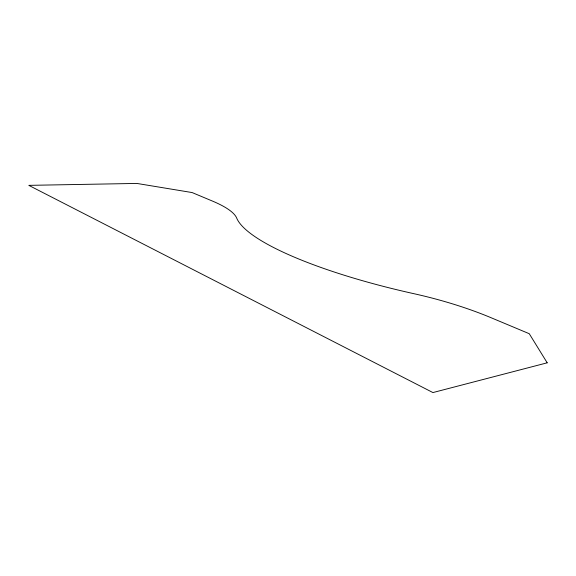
<?xml version="1.0" encoding="UTF-8"?>
<svg xmlns="http://www.w3.org/2000/svg" width="576" height="576" viewBox="0 0 576 576"><rect width="100%" height="100%" fill="white"/><g stroke="black" fill="none" stroke-linecap="round" stroke-linejoin="round"><path stroke-width="0.86" d="M547.2 362.815L432.922 392.566L28.8 185.357L136.858 183.434L192.11 192.557L212.443 201.067A119.909 27.713 7 0 1 236.686 218.074A209.21 46.001 11.4 0 0 413.921 293.695A165.622 52.819 12.2 0 1 490.903 317.65L529.25 333.706L547.2 362.815"/></g></svg>
